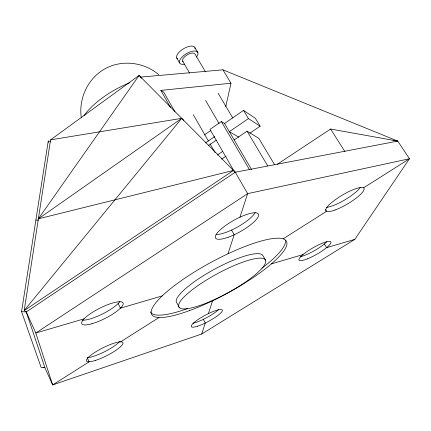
<?xml version="1.0" encoding="UTF-8"?>
<svg xmlns="http://www.w3.org/2000/svg" width="431" height="431" viewBox="0 0 431 431"><rect width="100%" height="100%" fill="white"/><g stroke="black" fill="none" stroke-linecap="round" stroke-linejoin="round"><path stroke-width="0.65" d="M50.567 139.859L24.201 310.546L26.259 311.942L35.8 333.018L52.657 384.921L201.713 334.02L354.821 239.367L409.45 158.759L397.759 141.099L222.929 69.827L140.716 77.095L139.094 75.425L50.567 139.859L181.747 118.331L183.622 120.265M87.191 357.671L89.131 361.803L52.657 384.921L44.926 367.735L41.171 367.508L21.55 311.656L48.24 141.104L50.556 141.249M225.769 106.581L230.973 83.221L222.929 69.827M201.713 334.02L205.318 323.008L203.389 319.349M208.378 313.644L212.602 300.746M227.977 253.762L234.2 234.755L231.571 230.068M239.948 217.186L247.653 193.643L235.283 172.233L234.119 171.56M38.364 218.835L139.094 75.425L235.466 172.427L233.521 170.417L38.37 218.835L181.747 118.331L24.201 310.546L233.521 170.417M251.467 169.426L224.535 123.476L221.345 121.574L209.962 129.424L234.011 171.075M204.251 134.995L210.878 130.426M224.535 123.476L243.526 110.401L255.346 118.288L260.13 126.229L249.786 133.249M205.404 142.952L214.261 136.875M208.62 145.419L216.378 140.107M260.13 126.229L248.434 118.6L229.335 131.665L238.828 137.171M234.178 139.924L247.065 131.159L258.826 138.362L274.595 164.734M217.337 155.041L222.337 151.642M221.615 159.131L226.07 156.119M21.55 311.656L26.259 311.942L235.283 172.233L397.759 141.099L330.593 129.036L277.284 164.292M120.621 341.842L159.017 317.502M283.156 238.812L326.531 211.319L325.567 209.741M363.581 187.835L409.45 158.759L247.653 193.643L35.8 333.018L84.018 318.865M396.579 141.745L397.759 141.099L395.755 140.889M162.245 295.898L120.459 308.165L118.159 303.521M271.347 263.874L303.052 254.565M354.821 239.367L326.579 247.658L324.371 243.968M170.45 107.394L160.855 90.402L230.973 83.221M35.892 220.025L38.381 220.182M393.077 140.608L394.413 140.748M43.003 367.427L44.926 367.735L26.259 311.942M160.855 90.402L163.705 92.067L174.954 111.952M158.71 74.665C144.099 62.096 121.644 59.316 104.738 68.949C87.735 78.394 78.415 98.823 81.33 117.916M330.593 129.036L344.929 151.637M243.526 110.401L248.434 118.6M247.065 131.159L267.71 165.887M194.979 47.717L197.872 52.593M205.501 71.869L194.931 53.994A7.106 3.103 -31 0 0 186.628 55.216A7.106 3.103 -31 0 0 183.207 61.698M218.118 93.204L232.783 118.002M221.345 121.574L249.565 169.814M182.636 61.105L189.721 73.243M205.571 100.418L219.061 123.541M176.694 57.943L179.538 62.84M193.32 114.711L208.367 140.937M210.037 143.852L215.053 152.59M265.561 260.227A49.269 10.915 -28.5 0 0 196.854 286.367A49.269 10.915 -28.5 0 0 204.057 303.963A49.269 10.915 -28.5 0 0 265.561 260.227L263.055 255.831A49.177 11.147 -28.5 0 0 213.302 269.881A49.177 11.147 -28.5 0 0 177.06 303.23L179.388 307.707M140.716 77.095L141.379 78.259M48.24 141.104L48.444 142.413M285.505 240.229A76.578 17.649 -28.5 0 1 261.908 268.19M187.668 308.542A76.578 17.649 -28.5 0 1 150.414 311.866M84.056 115.567A54.548 23.069 -28.6 0 1 129.801 82.693M214.816 136.999A1.945 0.388 55.6 0 1 214.74 136.729M184.511 64.208A10.522 4.59 -31 0 1 180.562 58.831A10.522 4.59 -31 0 1 193.648 51.025A10.522 4.59 -31 0 1 196.337 57.156M177.475 58.88A10.5 4.639 -31.1 0 1 184.085 48.423A10.5 4.639 -31.1 0 1 195.092 49.032M119.818 341.357A20.392 4.45 -26.7 0 1 104.959 351.534A20.392 4.45 -26.7 0 1 87.714 357.633M119.899 301.484A23.085 5.878 -26.6 0 1 102.729 313.87A23.085 5.878 -26.6 0 1 82.553 320.206M218.63 309.474A17.531 3.545 -28.2 0 1 192.969 323.239M326.795 241.748A18.301 3.809 -29.8 0 1 300.342 256.682M360.478 187.259A22.073 5.22 -30.7 0 1 344.94 199.817A22.073 5.22 -30.7 0 1 326.52 207.381M255.168 212.564A24.508 6.643 -29.2 0 1 237.648 226.954A24.508 6.643 -29.2 0 1 216.076 234.534M307.233 258.907A18.328 3.734 -29.7 0 0 330.986 242.254A18.328 3.734 -29.7 0 0 306.667 251.817A18.328 3.734 -29.7 0 0 307.233 258.907M189.398 310.632A76.659 17.455 -28.5 0 0 286.766 242.071A76.659 17.455 -28.5 0 0 181.052 280.796A76.659 17.455 -28.5 0 0 189.398 310.632M197.495 326.229A17.558 3.475 -28.2 0 0 222.245 310.945A17.558 3.475 -28.2 0 0 200.609 317.895A17.558 3.475 -28.2 0 0 197.495 326.229M91.905 323.746A23.134 5.77 -26.7 0 0 123.239 303.71A23.134 5.77 -26.7 0 0 92.083 312.567A23.134 5.77 -26.7 0 0 91.905 323.746M335.049 210.016A22.116 5.124 -30.6 0 0 364.152 189.053A22.116 5.124 -30.6 0 0 335.647 199.472A22.116 5.124 -30.6 0 0 335.049 210.016M228.118 237.265A24.562 6.519 -29.2 0 0 258.503 214.304A24.562 6.519 -29.2 0 0 224.228 226.517A24.562 6.519 -29.2 0 0 228.118 237.265M95.44 360.424A20.429 4.364 -26.8 0 0 123.034 343.124A20.429 4.364 -26.8 0 0 95.596 351.933A20.429 4.364 -26.8 0 0 95.44 360.424"/></g></svg>
